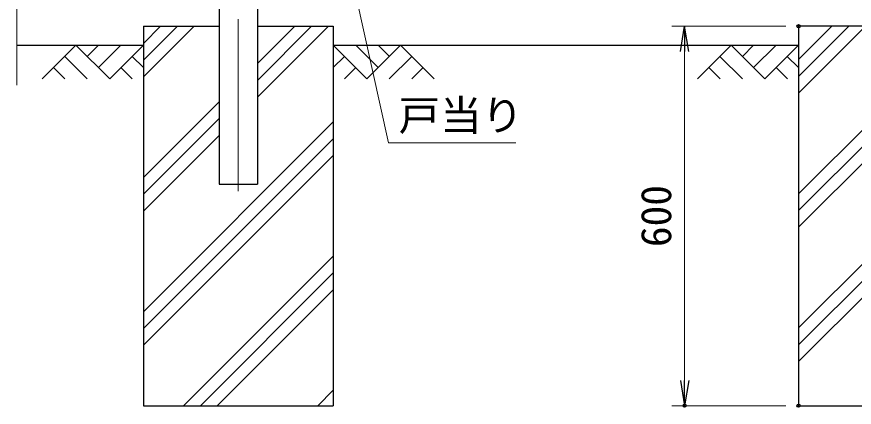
# Model space of a CAD drawing. Units: millimetres, scale not verified. Extents: x -4200 to 4200, y -2970 to 2970.
# Drawn here: x -2969 to -1646, y -875 to -257 of the extents above; entities that cross this region are included whole.
import ezdxf
from ezdxf.enums import TextEntityAlignment as Align

# ---------------------------------------------------------------- set-up
doc = ezdxf.new("R2010")
doc.units = ezdxf.units.MM
doc.header["$LTSCALE"] = 10
doc.header["$PDMODE"] = 32
doc.header["$PDSIZE"] = 5
doc.linetypes.add('USER1', pattern=[50.8, 31.75, -6.35, 6.35, -6.35])
for name, color, linetype, lineweight in [('0-0_D-STR-TXT', 7, 'Continuous', 13), ('0-1_D-STR-DIM', 7, 'Continuous', 13), ('0-2_D-BMK', 2, 'USER1', 13), ('0-3_D-STR1', 1, 'Continuous', 25), ('0-5_D-STR2', 7, 'Continuous', 13), ('0-6_D-DCR-HCH', 7, 'Continuous', 13), ('0-7_D-BGD', 7, 'Continuous', 25), ('0-8_D-STR4', 7, 'Continuous', 25)]:
    doc.layers.add(name, color=color, linetype=linetype, lineweight=lineweight)
doc.layers.add('0-9_0', color=7, linetype='Continuous')
doc.layers.add('0-A_Defpoints', color=6, linetype='Continuous')
doc.styles.add('ＭＳ ゴシック', font='')
doc.styles.get('ＭＳ ゴシック').set_extended_font_data('MS Gothic')

# ---------------------------------------------------------------- blocks, each defined once
blk = doc.blocks.new('_Open')
at = {"layer": '0-9_0'}
blk.add_line((-10, 1.667), (0, 0), dxfattribs=at)
blk.add_lwpolyline([(-10, -1.667), (0, 0), (-10, 0)], dxfattribs=at)

msp = doc.modelspace()

# ---------------------------------------------------------------- linework, layer by layer
at = {"layer": '0-0_D-STR-TXT'}
msp.add_lwpolyline([(-2180.87, -456.76), (-2381.93, -456.76), (-2572.69, 408.62)], dxfattribs=at)
at = {"layer": '0-1_D-STR-DIM'}
for p, q in [((-1754.05, -272.32), (-1934.05, -272.32)), ((-1914.05, -312.32), (-1914.05, -832.32)), ((-1754.05, -872.32), (-1934.05, -872.32))]:
    msp.add_line(p, q, dxfattribs=at)
at = {"layer": '0-2_D-BMK'}
msp.add_line((-2619.05, 1262.92), (-2619.05, -532.89), dxfattribs=at)
at = {"layer": '0-3_D-STR1'}
for p, q in [((-2649.3, 199.43), (-2649.3, -522.32)), ((-2588.8, 199.43), (-2588.8, -522.32)), ((-2649.3, -235.7), (-2649.3, -522.32)), ((-2649.3, -522.32), (-2588.8, -522.32))]:
    msp.add_line(p, q, dxfattribs=at)
at = {"layer": '0-5_D-STR2'}
msp.add_line((-2969.05, -365.32), (-2969.05, 467.03), dxfattribs=at)
at = {"layer": '0-6_D-DCR-HCH'}
for p, q in [((-2769.05, -352.52), (-2688.84, -272.32)), ((-2769.05, -326), (-2715.36, -272.32)), ((-2769.05, -299.48), (-2741.88, -272.32)), ((-2588.8, -384.4), (-2476.71, -272.32)), ((-2588.8, -357.88), (-2503.23, -272.32)), ((-2588.8, -331.37), (-2529.75, -272.32)), ((-1734.05, -378.18), (-1628.18, -272.32)), ((-1734.05, -351.66), (-1654.7, -272.32)), ((-1734.05, -325.14), (-1681.22, -272.32)), ((-2875.47, -302.32), (-2928.68, -355.53)), ((-2875.47, -302.32), (-2822.26, -355.53)), ((-2857.73, -320.05), (-2840, -302.32)), ((-2840, -337.79), (-2804.52, -302.32)), ((-2822.26, -355.53), (-2769.05, -302.32)), ((-2415.83, -355.53), (-2469.05, -302.32)), ((-2398.1, -337.79), (-2433.57, -302.32)), ((-2362.62, -302.32), (-2415.83, -355.53)), ((-2380.27, -320.15), (-2398.1, -302.32)), ((-2362.62, -302.32), (-2309.41, -355.53)), ((-1840.47, -302.32), (-1893.68, -355.53)), ((-1840.47, -302.32), (-1787.26, -355.53)), ((-1822.73, -320.05), (-1805, -302.32)), ((-1805, -337.79), (-1769.52, -302.32)), ((-1787.26, -355.53), (-1734.05, -302.32)), ((-2893.21, -320.05), (-2857.57, -355.53)), ((-2786.78, -320.05), (-2769.05, -337.71)), ((-2451.31, -320.05), (-2469.05, -337.71)), ((-2344.89, -320.05), (-2380.52, -355.53)), ((-1858.21, -320.05), (-1822.57, -355.53)), ((-1751.78, -320.05), (-1734.05, -337.71)), ((-2910.95, -337.79), (-2893.13, -355.53)), ((-2804.52, -337.79), (-2786.7, -355.53)), ((-2433.57, -337.79), (-2451.39, -355.53)), ((-2327.15, -337.79), (-2344.97, -355.53)), ((-1875.95, -337.79), (-1858.13, -355.53)), ((-1769.52, -337.79), (-1751.7, -355.53)), ((-2769.05, -511.62), (-2649.3, -391.87)), ((-2769.05, -538.13), (-2649.3, -418.38)), ((-1734.05, -537.28), (-1614.3, -417.53)), ((-2769.05, -723.75), (-2469.05, -423.75)), ((-2769.05, -564.65), (-2649.3, -444.9)), ((-1734.05, -563.79), (-1614.3, -444.04)), ((-1734.05, -749.41), (-1434.05, -449.41)), ((-2769.05, -750.26), (-2469.05, -450.26)), ((-1734.05, -590.31), (-1614.3, -470.56)), ((-1734.05, -775.92), (-1434.05, -475.92)), ((-2769.05, -776.78), (-2469.05, -476.78)), ((-1734.05, -802.44), (-1434.05, -502.44)), ((-2705.48, -872.32), (-2469.05, -635.88)), ((-2678.97, -872.32), (-2469.05, -662.4)), ((-2652.45, -872.32), (-2469.05, -688.91)), ((-2493.35, -872.32), (-2469.05, -848.01))]:
    msp.add_line(p, q, dxfattribs=at)
at = {"layer": '0-7_D-BGD'}
for p, q in [((-2969.05, -302.32), (-2769.05, -302.32)), ((-2469.05, -302.32), (-1734.05, -302.32))]:
    msp.add_line(p, q, dxfattribs=at)
at = {"layer": '0-8_D-STR4'}
for p, q in [((-2769.05, -272.32), (-2769.05, -872.32)), ((-2769.05, -272.32), (-2649.3, -272.32)), ((-2588.8, -272.32), (-2469.05, -272.32)), ((-2469.05, -272.32), (-2469.05, -872.32)), ((-1734.05, -272.32), (-1734.05, -872.32)), ((-1614.3, -272.32), (-1734.05, -272.32)), ((-2769.05, -872.32), (-2469.05, -872.32)), ((-1734.05, -872.32), (-1434.05, -872.32))]:
    msp.add_line(p, q, dxfattribs=at)
at = {"layer": '0-A_Defpoints'}
for p in [(-1734.05, -272.32), (-1914.05, -872.32), (-1734.05, -872.32), (-1734.05, -872.32)]:
    msp.add_point(p, dxfattribs=at)

# ---------------------------------------------------------------- block references
at = {"layer": '0-1_D-STR-DIM', "xscale": 4, "yscale": 4}
for p, rotation in [((-1914.05, -272.32), 90), ((-1914.05, -872.32), 270)]:
    msp.add_blockref('_Open', p, dxfattribs=dict(at, rotation=rotation))

# ---------------------------------------------------------------- texts
at = {"layer": '0-0_D-STR-TXT', "style": 'ＭＳ ゴシック'}
msp.add_text('戸当り', height=48.09, dxfattribs=at).set_placement((-2365.89, -451.67), align=Align.BOTTOM_LEFT)
at = {"layer": '0-1_D-STR-DIM', "style": 'ＭＳ ゴシック'}
msp.add_text('600', height=48.09, rotation=90, dxfattribs=at).set_placement((-1920.79, -621.57), align=Align.BOTTOM_LEFT)

doc.saveas('drawing.dxf')
